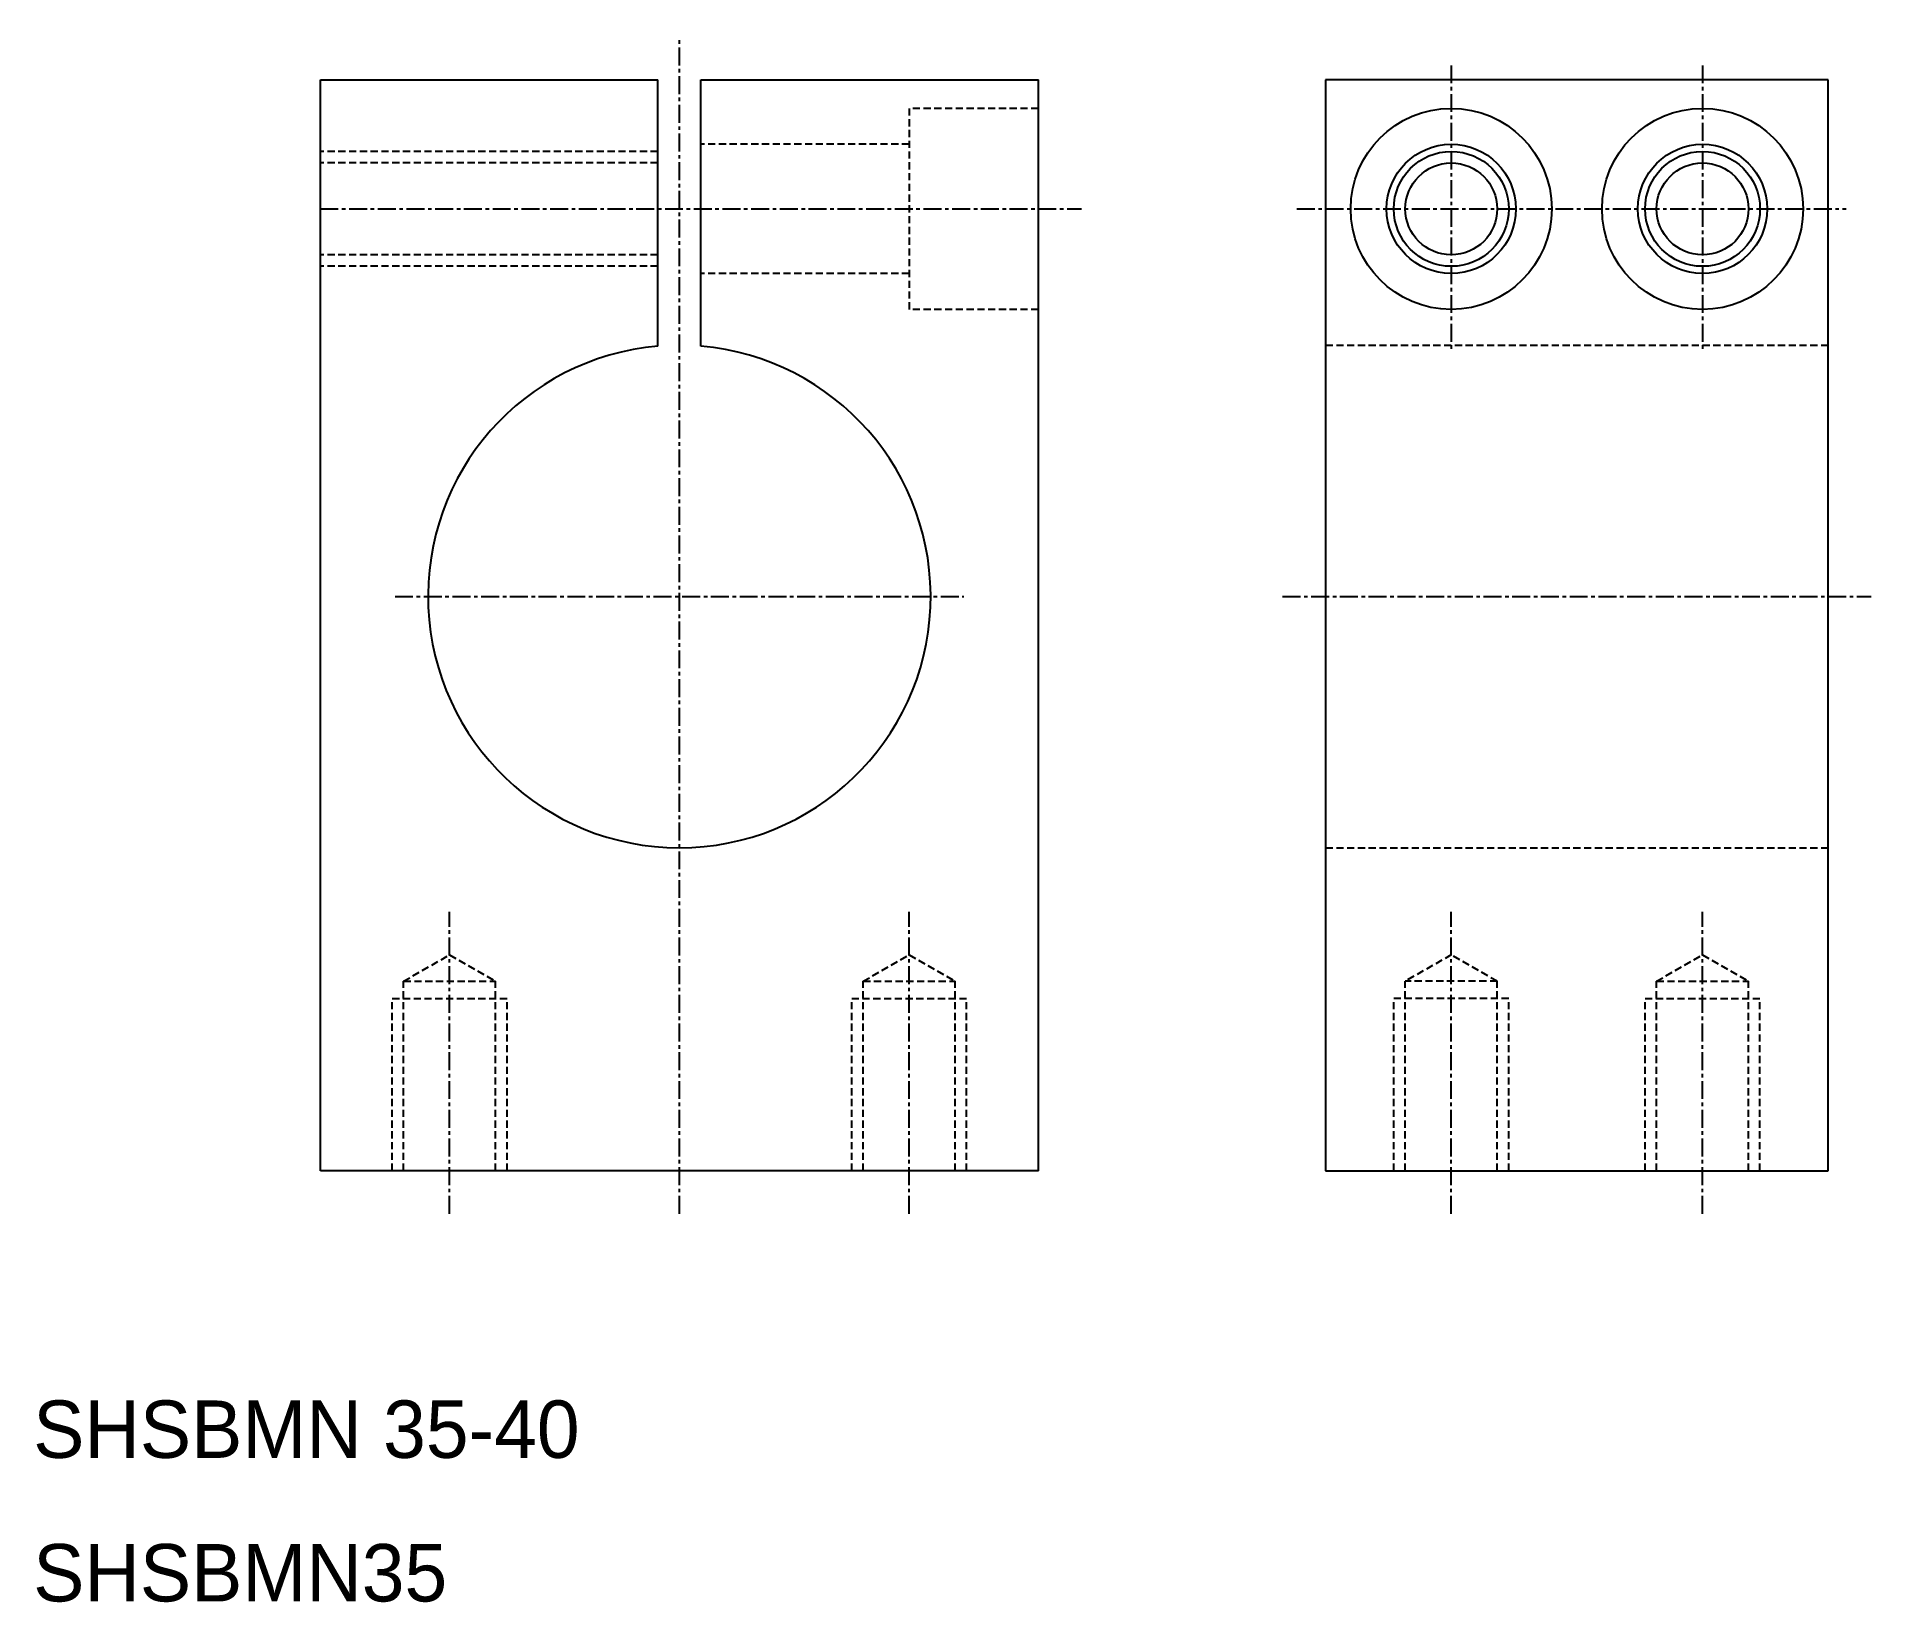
# Model space of a CAD drawing. Extents: x 5 to 133, y 4 to 113.
import ezdxf

# ---------------------------------------------------------------- set-up
doc = ezdxf.new("R2010")
doc.units = 0
doc.linetypes.add('CENTER', pattern=[2, 1.25, -0.25, 0.25, -0.25])
doc.linetypes.add('DASHED', pattern=[0.75, 0.5, -0.25])
doc.layers.get('0').update_dxf_attribs({"linetype": 'CONTINUOUS'})
doc.layers.add('CENTER', color=1, linetype='CENTER')

msp = doc.modelspace()

# ---------------------------------------------------------------- linework, layer by layer
at = {"color": 7, "linetype": 'CONTINUOUS'}
for p, q in [((24.68, 110.36), (48.18, 110.36)), ((24.68, 34.36), (24.68, 110.36)), ((48.18, 91.79), (48.18, 110.36)), ((51.18, 91.79), (51.18, 110.36)), ((51.18, 110.36), (74.68, 110.36)), ((74.68, 34.36), (74.68, 110.36)), ((129.68, 110.36), (94.68, 110.36)), ((94.68, 110.36), (94.68, 34.36)), ((129.68, 34.36), (129.68, 110.36)), ((74.68, 34.36), (24.68, 34.36)), ((94.68, 34.36), (129.68, 34.36))]:
    msp.add_line(p, q, dxfattribs=at)
at = {"color": 3, "linetype": 'DASHED'}
for p, q in [((74.68, 108.36), (65.68, 108.36)), ((65.68, 108.36), (65.68, 94.36)), ((48.18, 105.36), (24.68, 105.36)), ((65.68, 105.86), (51.18, 105.86)), ((48.18, 104.56), (24.68, 104.56)), ((48.18, 98.16), (24.68, 98.16)), ((48.18, 97.36), (24.68, 97.36)), ((65.68, 96.86), (51.18, 96.86)), ((74.68, 94.36), (65.68, 94.36)), ((94.68, 91.86), (129.68, 91.86)), ((94.68, 56.86), (129.68, 56.86)), ((30.48, 47.56), (33.68, 49.4)), ((33.68, 49.4), (36.88, 47.56)), ((62.48, 47.56), (65.68, 49.4)), ((65.68, 49.4), (68.88, 47.56)), ((103.43, 49.4), (100.23, 47.56)), ((106.63, 47.56), (103.43, 49.4)), ((117.73, 47.56), (120.93, 49.4)), ((120.93, 49.4), (124.13, 47.56)), ((30.48, 47.56), (36.88, 47.56)), ((30.48, 34.36), (30.48, 47.56)), ((36.88, 34.36), (36.88, 47.56)), ((62.48, 47.56), (68.88, 47.56)), ((62.48, 34.36), (62.48, 47.56)), ((68.88, 34.36), (68.88, 47.56)), ((100.23, 34.36), (100.23, 47.56)), ((106.63, 47.56), (100.23, 47.56)), ((106.63, 34.36), (106.63, 47.56)), ((117.73, 47.56), (124.13, 47.56)), ((117.73, 34.36), (117.73, 47.56)), ((124.13, 34.36), (124.13, 47.56)), ((29.68, 46.36), (37.68, 46.36)), ((29.68, 34.36), (29.68, 46.36)), ((37.68, 34.36), (37.68, 46.36)), ((61.68, 46.36), (69.68, 46.36)), ((61.68, 34.36), (61.68, 46.36)), ((69.68, 34.36), (69.68, 46.36)), ((99.43, 34.36), (99.43, 46.36)), ((107.43, 46.36), (99.43, 46.36)), ((107.43, 34.36), (107.43, 46.36)), ((116.93, 46.36), (124.93, 46.36)), ((116.93, 34.36), (116.93, 46.36)), ((124.93, 34.36), (124.93, 46.36))]:
    msp.add_line(p, q, dxfattribs=at)
at = {"color": 7, "linetype": 'CONTINUOUS'}
for centre, radius in [((103.43, 101.36), 7), ((120.93, 101.36), 7), ((103.43, 101.36), 4.5), ((120.93, 101.36), 4.5), ((103.43, 101.36), 3.2), ((120.93, 101.36), 3.2)]:
    msp.add_circle(centre, radius, dxfattribs=at)
at = {"color": 3, "linetype": 'CONTINUOUS'}
for centre in [(103.43, 101.36), (120.93, 101.36)]:
    msp.add_circle(centre, 4, dxfattribs=at)
at = {"color": 7, "linetype": 'CONTINUOUS'}
msp.add_arc((49.68, 74.36), 17.5, 94.9171, 85.0829, dxfattribs=at)
at = {"layer": 'CENTER', "color": 1, "linetype": 'CENTER'}
for p, q in [((49.68, 31.36), (49.68, 113.36)), ((103.43, 111.36), (103.43, 91.36)), ((120.93, 111.36), (120.93, 91.36)), ((24.68, 101.36), (77.68, 101.36)), ((92.68, 101.36), (130.93, 101.36)), ((29.88, 74.36), (69.48, 74.36)), ((91.68, 74.36), (132.68, 74.36)), ((33.68, 31.36), (33.68, 52.4)), ((65.68, 31.36), (65.68, 52.4)), ((103.43, 31.36), (103.43, 52.4)), ((120.93, 31.36), (120.93, 52.4))]:
    msp.add_line(p, q, dxfattribs=at)

# ---------------------------------------------------------------- texts
at = {"color": 7, "linetype": 'CONTINUOUS'}
for s, p in [('SHSBMN 35-40', (4.68, 14.36)), ('SHSBMN35', (4.68, 4.36))]:
    msp.add_text(s, height=4, dxfattribs=at).set_placement(p)

doc.saveas('drawing.dxf')
